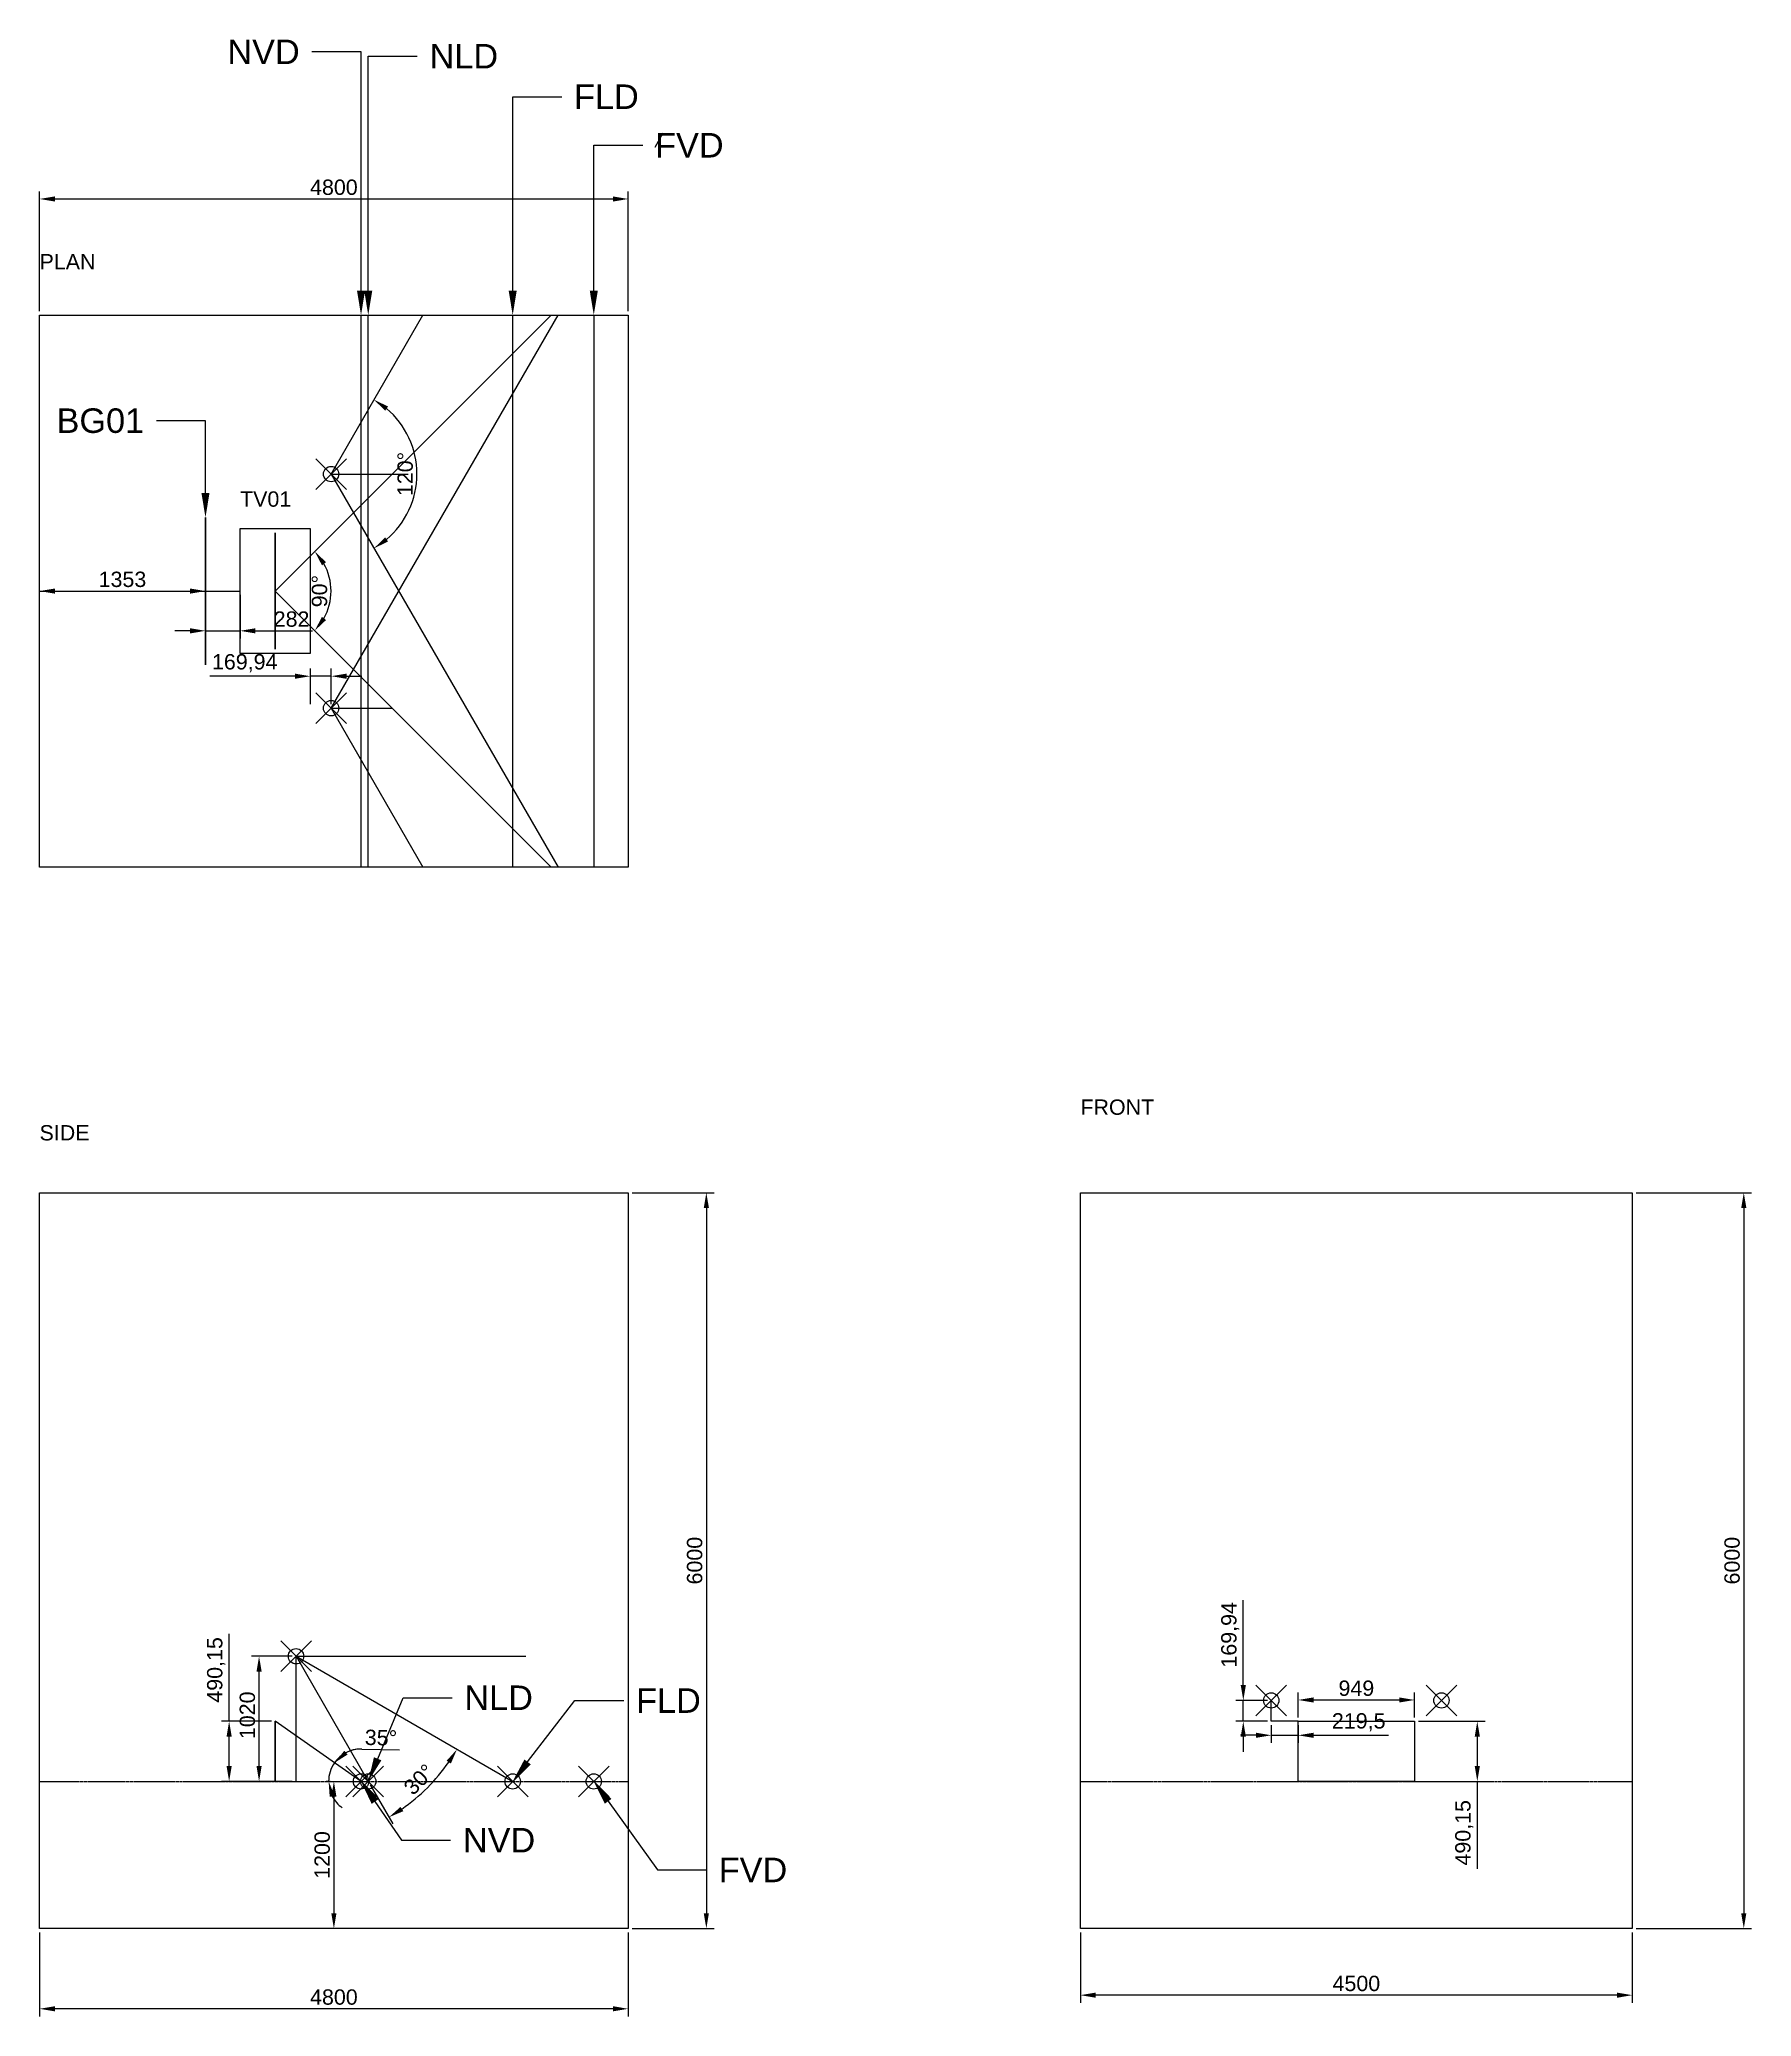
# Model space of a CAD drawing. Header units: millimetres. Extents: x 21506 to 35465, y 7322 to 23440.
import ezdxf
from ezdxf import colors
from ezdxf.entities.mleader import LeaderData, LeaderLine
from ezdxf.math import Vec2, Vec3

# ---------------------------------------------------------------- set-up
doc = ezdxf.new("R2010")
doc.units = ezdxf.units.MM
doc.header["$PDMODE"] = 35
doc.header["$PDSIZE"] = 125
doc.linetypes.add('ACAD_ISO02W100', pattern=[15, 12, -3])
doc.styles.add('Annotative', font='arial.ttf')
doc.styles.get("Standard").update_dxf_attribs({"font": 'arial.ttf'})
doc.dimstyles.new('Annotative', dxfattribs={"dimscale": 0, "dimtxt": 2.5, "dimasz": 2.5, "dimexe": 1.25, "dimexo": 0.625, "dimtad": 1, "dimtxsty": 'Standard', "dimcen": 2.5, "dimadec": 0, "dimazin": 0, "dimtfac": 1, "dimtmove": 0, "dimatfit": 3, "dimfxl": 1, "dimarcsym": 0})

# ---------------------------------------------------------------- blocks, each defined once
blk = doc.blocks.new('*D1')
at = {"color": 0, "lineweight": -2, "transparency": 16777216}
for p, q in [((21506, 21224), (21506, 22202)), ((21631, 22140), (26181, 22140)), ((26306, 21224), (26306, 22202))]:
    blk.add_line(p, q, dxfattribs=at)
at = {"color": 0, "transparency": 16777216}
for points in [[(21631, 22161), (21631, 22119), (21506, 22140)], [(26181, 22161), (26181, 22119), (26306, 22140)]]:
    blk.add_solid(points, dxfattribs=at)
at = {"layer": 'Defpoints', "color": 0, "transparency": 16777216}
for p in [(26306, 22140), (21506, 21193), (26306, 21193)]:
    blk.add_point(p, dxfattribs=at)
at = {"color": 0, "transparency": 16777216, "insert": (23906, 22235), "char_height": 125, "attachment_point": 5}
blk.add_mtext('4800', dxfattribs=at)
blk = doc.blocks.new('*D3')
at = {"color": 0, "lineweight": -2, "transparency": 16777216}
for p, q in [((23875, 9238), (23844, 9238)), ((23906, 9113), (23906, 8163)), ((23875, 8038), (23844, 8038))]:
    blk.add_line(p, q, dxfattribs=at)
at = {"color": 0, "transparency": 16777216}
for points in [[(23885, 9113), (23927, 9113), (23906, 9238)], [(23885, 8163), (23927, 8163), (23906, 8038)]]:
    blk.add_solid(points, dxfattribs=at)
at = {"layer": 'Defpoints', "color": 0, "transparency": 16777216}
for p in [(23906, 9238), (23906, 8038), (23906, 8038)]:
    blk.add_point(p, dxfattribs=at)
at = {"color": 0, "transparency": 16777216, "insert": (23811, 8638), "char_height": 125, "attachment_point": 5, "rotation": 90}
blk.add_mtext('1200', dxfattribs=at)
blk = doc.blocks.new('*D4')
at = {"color": 0, "lineweight": -2, "transparency": 16777216}
for p, q in [((21506, 18974), (21506, 19006)), ((21631, 18943), (22734, 18943)), ((22859, 18974), (22859, 19006))]:
    blk.add_line(p, q, dxfattribs=at)
at = {"color": 0, "transparency": 16777216}
for points in [[(21631, 18964), (21631, 18922), (21506, 18943)], [(22734, 18964), (22734, 18922), (22859, 18943)]]:
    blk.add_solid(points, dxfattribs=at)
at = {"layer": 'Defpoints', "color": 0, "transparency": 16777216}
for p in [(21506, 18943), (22859, 18943), (22859, 18943)]:
    blk.add_point(p, dxfattribs=at)
at = {"color": 0, "transparency": 16777216, "insert": (22182, 19038), "char_height": 125, "attachment_point": 5}
blk.add_mtext('1353', dxfattribs=at)
blk = doc.blocks.new('*D5')
at = {"color": 0, "lineweight": -2, "transparency": 16777216}
for p, q in [((22859, 18912), (22859, 18556)), ((23141, 18912), (23141, 18556)), ((22734, 18619), (22609, 18619)), ((22859, 18619), (23141, 18619)), ((23266, 18619), (23731, 18619))]:
    blk.add_line(p, q, dxfattribs=at)
at = {"color": 0, "transparency": 16777216}
for points in [[(22734, 18640), (22734, 18598), (22859, 18619)], [(23266, 18640), (23266, 18598), (23141, 18619)]]:
    blk.add_solid(points, dxfattribs=at)
at = {"layer": 'Defpoints', "color": 0, "transparency": 16777216}
for p in [(22859, 18943), (23141, 18943), (23141, 18619)]:
    blk.add_point(p, dxfattribs=at)
at = {"color": 0, "transparency": 16777216, "insert": (23561, 18714), "char_height": 125, "attachment_point": 5}
blk.add_mtext('282', dxfattribs=at)
blk = doc.blocks.new('*D7')
at = {"color": 0, "lineweight": -2, "transparency": 16777216}
blk.add_line((24134, 9502), (24441, 9495), dxfattribs=at)
for start, end in [(145, 180), (88.5655, 145), (90.3014, 117.6507), (207.3493, 234.6986)]:
    blk.add_arc((24127, 9238), 264, start, end, dxfattribs=at)
at = {"color": 0, "transparency": 16777216}
for points in [[(24018, 9457), (23991, 9488), (23911, 9390)], [(23872, 9112), (23913, 9121), (23863, 9238)]]:
    blk.add_solid(points, dxfattribs=at)
at = {"layer": 'Defpoints', "color": 0, "transparency": 16777216}
for p in [(23427, 9728), (21506, 9238), (23868, 9291), (24127, 9238), (26306, 9238)]:
    blk.add_point(p, dxfattribs=at)
at = {"color": 0, "transparency": 16777216, "insert": (24290, 9594), "char_height": 125, "attachment_point": 5, "rotation": 358.5655}
blk.add_mtext('35°', dxfattribs=at)
blk = doc.blocks.new('*D8')
at = {"color": 0, "lineweight": -2, "transparency": 16777216}
for p, q in [((23052, 9728), (23052, 10441)), ((23396, 9728), (22990, 9728)), ((23052, 9363), (23052, 9603)), ((23396, 9238), (22990, 9238))]:
    blk.add_line(p, q, dxfattribs=at)
at = {"color": 0, "transparency": 16777216}
for points in [[(23031, 9603), (23073, 9603), (23052, 9728)], [(23031, 9363), (23073, 9363), (23052, 9238)]]:
    blk.add_solid(points, dxfattribs=at)
at = {"layer": 'Defpoints', "color": 0, "transparency": 16777216}
for p in [(23052, 9728), (23427, 9728), (23427, 9238)]:
    blk.add_point(p, dxfattribs=at)
at = {"color": 0, "transparency": 16777216, "insert": (22946, 10147), "char_height": 125, "attachment_point": 5, "rotation": 90}
blk.add_mtext('490,15', dxfattribs=at)
blk = doc.blocks.new('*D10')
at = {"color": 0, "lineweight": -2, "transparency": 16777216}
for p, q in [((26337, 14038), (27006, 14038)), ((26943, 13913), (26943, 8163)), ((26337, 8038), (27006, 8038))]:
    blk.add_line(p, q, dxfattribs=at)
at = {"color": 0, "transparency": 16777216}
for points in [[(26922, 13913), (26964, 13913), (26943, 14038)], [(26922, 8163), (26964, 8163), (26943, 8038)]]:
    blk.add_solid(points, dxfattribs=at)
at = {"layer": 'Defpoints', "color": 0, "transparency": 16777216}
for p in [(26306, 14038), (26306, 8038), (26943, 8038)]:
    blk.add_point(p, dxfattribs=at)
at = {"color": 0, "transparency": 16777216, "insert": (26848, 11038), "char_height": 125, "attachment_point": 5, "rotation": 90}
blk.add_mtext('6000', dxfattribs=at)
blk = doc.blocks.new('*D11')
at = {"color": 0, "lineweight": -2, "transparency": 16777216}
for p, q in [((21506, 8007), (21506, 7322)), ((26306, 8007), (26306, 7322)), ((26181, 7384), (21631, 7384))]:
    blk.add_line(p, q, dxfattribs=at)
at = {"color": 0, "transparency": 16777216}
for points in [[(21631, 7405), (21631, 7363), (21506, 7384)], [(26181, 7405), (26181, 7363), (26306, 7384)]]:
    blk.add_solid(points, dxfattribs=at)
at = {"layer": 'Defpoints', "color": 0, "transparency": 16777216}
for p in [(21506, 8038), (26306, 8038), (21506, 7384)]:
    blk.add_point(p, dxfattribs=at)
at = {"color": 0, "transparency": 16777216, "insert": (23906, 7479), "char_height": 125, "attachment_point": 5}
blk.add_mtext('4800', dxfattribs=at)
blk = doc.blocks.new('*D12')
at = {"color": 0, "lineweight": -2, "transparency": 16777216}
for p, q in [((34524, 14038), (35465, 14038)), ((35402, 13913), (35402, 8163)), ((34524, 8038), (35465, 8038))]:
    blk.add_line(p, q, dxfattribs=at)
at = {"color": 0, "transparency": 16777216}
for points in [[(35381, 13913), (35423, 13913), (35402, 14038)], [(35381, 8163), (35423, 8163), (35402, 8038)]]:
    blk.add_solid(points, dxfattribs=at)
at = {"layer": 'Defpoints', "color": 0, "transparency": 16777216}
for p in [(34493, 14038), (34493, 8038), (35402, 8038)]:
    blk.add_point(p, dxfattribs=at)
at = {"color": 0, "transparency": 16777216, "insert": (35307, 11038), "char_height": 125, "attachment_point": 5, "rotation": 90}
blk.add_mtext('6000', dxfattribs=at)
blk = doc.blocks.new('*D13')
at = {"color": 0, "lineweight": -2, "transparency": 16777216}
for p, q in [((29993, 8007), (29993, 7432)), ((34493, 8007), (34493, 7432)), ((34368, 7495), (30118, 7495))]:
    blk.add_line(p, q, dxfattribs=at)
at = {"color": 0, "transparency": 16777216}
for points in [[(30118, 7516), (30118, 7474), (29993, 7495)], [(34368, 7516), (34368, 7474), (34493, 7495)]]:
    blk.add_solid(points, dxfattribs=at)
at = {"layer": 'Defpoints', "color": 0, "transparency": 16777216}
for p in [(29993, 8038), (34493, 8038), (29993, 7495)]:
    blk.add_point(p, dxfattribs=at)
at = {"color": 0, "transparency": 16777216, "insert": (32243, 7590), "char_height": 125, "attachment_point": 5}
blk.add_mtext('4500', dxfattribs=at)
blk = doc.blocks.new('*D14')
at = {"color": 0, "lineweight": -2, "transparency": 16777216}
blk.add_arc((23427, 18943), 456, 330.746, 29.254, dxfattribs=at)
at = {"color": 0, "transparency": 16777216}
for points in [[(23809, 19153), (23842, 19179), (23750, 19266)], [(23842, 18707), (23809, 18733), (23750, 18620)]]:
    blk.add_solid(points, dxfattribs=at)
at = {"layer": 'Defpoints', "color": 0, "transparency": 16777216}
for p in [(25677, 21193), (23427, 18943), (23427, 18943), (23868, 18825), (25677, 16693)]:
    blk.add_point(p, dxfattribs=at)
at = {"color": 0, "transparency": 16777216, "insert": (23789, 18943), "char_height": 125, "attachment_point": 5, "rotation": 90}
blk.add_mtext('90°', dxfattribs=at)
blk = doc.blocks.new('*D15')
at = {"color": 0, "lineweight": -2, "transparency": 16777216}
blk.add_arc((23884, 19898), 699, 310.254, 49.746, dxfattribs=at)
at = {"color": 0, "transparency": 16777216}
for points in [[(24324, 20414), (24348, 20448), (24233, 20503)], [(24348, 19347), (24324, 19381), (24233, 19292)]]:
    blk.add_solid(points, dxfattribs=at)
at = {"layer": 'Defpoints', "color": 0, "transparency": 16777216}
for p in [(24632, 21193), (23884, 19898), (23884, 19898), (24541, 19658), (25734, 16693)]:
    blk.add_point(p, dxfattribs=at)
at = {"color": 0, "transparency": 16777216, "insert": (24488, 19898), "char_height": 125, "attachment_point": 5, "rotation": 90}
blk.add_mtext('120°', dxfattribs=at)
blk = doc.blocks.new('*D16')
at = {"color": 0, "lineweight": -2, "transparency": 16777216}
for p, q in [((23566, 10258), (23234, 10258)), ((23296, 9363), (23296, 10133)), ((23566, 9238), (23234, 9238))]:
    blk.add_line(p, q, dxfattribs=at)
at = {"color": 0, "transparency": 16777216}
for points in [[(23275, 10133), (23317, 10133), (23296, 10258)], [(23275, 9363), (23317, 9363), (23296, 9238)]]:
    blk.add_solid(points, dxfattribs=at)
at = {"layer": 'Defpoints', "color": 0, "transparency": 16777216}
for p in [(23296, 10258), (23597, 10258), (23597, 9238)]:
    blk.add_point(p, dxfattribs=at)
at = {"color": 0, "transparency": 16777216, "insert": (23201, 9777), "char_height": 125, "attachment_point": 5, "rotation": 90}
blk.add_mtext('1020', dxfattribs=at)
blk = doc.blocks.new('*D17')
at = {"color": 0, "lineweight": -2, "transparency": 16777216}
blk.add_line((24202, 9211), (24386, 8892), dxfattribs=at)
blk.add_arc((23597, 10258), 1515, 304.7279, 325.2721, dxfattribs=at)
at = {"color": 0, "transparency": 16777216}
for points in [[(24825, 9406), (24860, 9384), (24910, 9500)], [(24472, 8995), (24449, 9030), (24355, 8946)]]:
    blk.add_solid(points, dxfattribs=at)
at = {"layer": 'Defpoints', "color": 0, "transparency": 16777216}
for p in [(23597, 10258), (23597, 10258), (24186, 9238), (25364, 9238), (24571, 9097)]:
    blk.add_point(p, dxfattribs=at)
at = {"color": 0, "transparency": 16777216, "insert": (24601, 9254), "char_height": 125, "attachment_point": 5, "rotation": 45}
blk.add_mtext('30°', dxfattribs=at)
blk = doc.blocks.new('*D18')
at = {"color": 0, "lineweight": -2, "transparency": 16777216}
for p, q in [((23589, 18249), (22895, 18249)), ((23714, 18020), (23714, 18312)), ((23884, 18249), (23714, 18249)), ((23884, 18020), (23884, 18312)), ((24009, 18249), (24134, 18249))]:
    blk.add_line(p, q, dxfattribs=at)
at = {"color": 0, "transparency": 16777216}
for points in [[(23589, 18270), (23589, 18228), (23714, 18249)], [(24009, 18270), (24009, 18228), (23884, 18249)]]:
    blk.add_solid(points, dxfattribs=at)
at = {"layer": 'Defpoints', "color": 0, "transparency": 16777216}
for p in [(23714, 18249), (23714, 17988), (23884, 17988)]:
    blk.add_point(p, dxfattribs=at)
at = {"color": 0, "transparency": 16777216, "insert": (23179, 18355), "char_height": 125, "attachment_point": 5}
blk.add_mtext('169,94', dxfattribs=at)
blk = doc.blocks.new('*D19')
at = {"color": 0, "lineweight": -2, "transparency": 16777216}
for p, q in [((32749, 9728), (33292, 9728)), ((33229, 9603), (33229, 9363)), ((32749, 9238), (33292, 9238)), ((33229, 9238), (33229, 8526))]:
    blk.add_line(p, q, dxfattribs=at)
at = {"color": 0, "transparency": 16777216}
for points in [[(33208, 9603), (33250, 9603), (33229, 9728)], [(33208, 9363), (33250, 9363), (33229, 9238)]]:
    blk.add_solid(points, dxfattribs=at)
at = {"layer": 'Defpoints', "color": 0, "transparency": 16777216}
for p in [(32718, 9728), (32718, 9238), (33229, 9238)]:
    blk.add_point(p, dxfattribs=at)
at = {"color": 0, "transparency": 16777216, "insert": (33123, 8819), "char_height": 125, "attachment_point": 5, "rotation": 90}
blk.add_mtext('490,15', dxfattribs=at)
blk = doc.blocks.new('*D20')
at = {"color": 0, "lineweight": -2, "transparency": 16777216}
for p, q in [((31768, 9759), (31768, 9964)), ((31894, 9902), (32592, 9902)), ((32718, 9759), (32718, 9964))]:
    blk.add_line(p, q, dxfattribs=at)
at = {"color": 0, "transparency": 16777216}
for points in [[(31894, 9923), (31894, 9881), (31768, 9902)], [(32592, 9923), (32592, 9881), (32718, 9902)]]:
    blk.add_solid(points, dxfattribs=at)
at = {"layer": 'Defpoints', "color": 0, "transparency": 16777216}
for p in [(32718, 9902), (31768, 9728), (32718, 9728)]:
    blk.add_point(p, dxfattribs=at)
at = {"color": 0, "transparency": 16777216, "insert": (32243, 9997), "char_height": 125, "attachment_point": 5}
blk.add_mtext('949', dxfattribs=at)
blk = doc.blocks.new('*D21')
at = {"color": 0, "lineweight": -2, "transparency": 16777216}
for p, q in [((31549, 9697), (31549, 9552)), ((31768, 9697), (31768, 9552)), ((31424, 9614), (31299, 9614)), ((31549, 9614), (31768, 9614)), ((31894, 9614), (32506, 9614))]:
    blk.add_line(p, q, dxfattribs=at)
at = {"color": 0, "transparency": 16777216}
for points in [[(31424, 9635), (31424, 9593), (31549, 9614)], [(31894, 9635), (31894, 9593), (31768, 9614)]]:
    blk.add_solid(points, dxfattribs=at)
at = {"layer": 'Defpoints', "color": 0, "transparency": 16777216}
for p in [(31549, 9728), (31768, 9728), (31768, 9614)]:
    blk.add_point(p, dxfattribs=at)
at = {"color": 0, "transparency": 16777216, "insert": (32262, 9720), "char_height": 125, "attachment_point": 5}
blk.add_mtext('219,5', dxfattribs=at)
blk = doc.blocks.new('*D22')
at = {"color": 0, "lineweight": -2, "transparency": 16777216}
for p, q in [((31321, 10023), (31321, 10717)), ((31518, 9898), (31259, 9898)), ((31321, 9728), (31321, 9898)), ((31518, 9728), (31259, 9728)), ((31321, 9603), (31321, 9478))]:
    blk.add_line(p, q, dxfattribs=at)
at = {"color": 0, "transparency": 16777216}
for points in [[(31300, 10023), (31342, 10023), (31321, 9898)], [(31300, 9603), (31342, 9603), (31321, 9728)]]:
    blk.add_solid(points, dxfattribs=at)
at = {"layer": 'Defpoints', "color": 0, "transparency": 16777216}
for p in [(31321, 9898), (31549, 9898), (31549, 9728)]:
    blk.add_point(p, dxfattribs=at)
at = {"color": 0, "transparency": 16777216, "insert": (31215, 10433), "char_height": 125, "attachment_point": 5, "rotation": 90}
blk.add_mtext('169,94', dxfattribs=at)

msp = doc.modelspace()

# ---------------------------------------------------------------- linework, layer by layer
for p, q in [((26525.13, 22563.742), (26591.097, 22678)), ((23427.335, 18943), (25677.335, 21193)), ((23883.613, 17988.5), (25733.732, 21193)), ((23883.613, 19897.5), (24631.57, 21193)), ((24127.335, 16693), (24127.335, 21193)), ((24186.175, 16693), (24186.175, 21193)), ((25363.969, 16693), (25363.969, 21193)), ((26025.13, 21193), (26025.13, 16693)), ((23883.613, 19897.5), (24513, 19897.5)), ((23883.613, 19897.5), (25733.732, 16693)), ((21506, 18943), (22859, 18943)), ((22859, 18943), (23141, 18943)), ((23427.335, 18943), (25677.335, 16693)), ((23883.613, 17988.5), (24381.835, 17988.5)), ((23883.613, 17988.5), (24631.57, 16693)), ((23597.278, 9238), (23597.278, 10258)), ((23597.278, 10258), (25472, 10258)), ((23597.278, 10258), (24186.175, 9238)), ((23597.278, 10258), (25363.969, 9238)), ((31549, 9728.15), (31549, 9898.09)), ((24127.335, 9238), (23427.335, 9728.145)), ((31768.5, 9728.15), (31549, 9728.15))]:
    msp.add_line(p, q)
at = {"lineweight": 35}
msp.add_line((22859, 19543), (22859, 18343), dxfattribs=at)
at = {"lineweight": 53}
for p, q in [((23427.335, 19417.5), (23427.335, 18468.5)), ((23427.335, 9728.145), (23427.335, 9238))]:
    msp.add_line(p, q, dxfattribs=at)
at = {"linetype": 'ACAD_ISO02W100'}
for p, q in [((21506, 9238), (26306, 9238)), ((29993, 9238), (34493, 9238))]:
    msp.add_line(p, q, dxfattribs=at)
for points in [[(21506, 16693), (21506, 21193), (26306, 21193), (26306, 16693)], [(23141, 19452.04), (23713.67, 19452.04), (23713.67, 18433.96), (23141, 18433.96)], [(21506, 14038), (26306, 14038), (26306, 8038), (21506, 8038)], [(29993, 14038), (34493, 14038), (34493, 8038), (29993, 8038)], [(31768.5, 9728.15), (32717.5, 9728.15), (32717.5, 9238), (31768.5, 9238)]]:
    msp.add_lwpolyline(points, close=True)
for p in [(23883.613, 19897.5), (23883.613, 17988.5), (23597.278, 10258), (31549, 9898.09), (32937, 9898.09), (24127.335, 9238), (24186.175, 9238), (25363.969, 9238), (26025.13, 9238)]:
    msp.add_point(p)

# ---------------------------------------------------------------- texts
at = {"char_height": 125, "attachment_point": 1, "style": 'Annotative'}
for s, insert, width in [('PLAN', (21506, 21691), 1341), ('TV01', (23141, 19756), 270), ('FRONT', (29993, 14798), 889), ('SIDE', (21506, 14589), 1148)]:
    msp.add_mtext(s, dxfattribs=dict(at, insert=insert, width=width))

# ---------------------------------------------------------------- dimensions: what is measured, and where the dimension line sits
for base, p1, p2, picture, middle in [((26306, 22140), (21506, 21193), (26306, 21193), '*D1', (23906, 22235.072)), ((22859, 18943), (21506, 18943), (22859, 18943), '*D4', (22182.5, 19038.114)), ((23141, 18619), (22859, 18943), (23141, 18943), '*D5', (23560.765, 18714.072)), ((23713.67, 18249), (23883.613, 17988.5), (23713.67, 17988.5), '*D18', (23179.095, 18355.369)), ((32717.5, 9902), (31768.5, 9728.15), (32717.5, 9728.15), '*D20', (32243, 9997.072)), ((31768.5, 9614), (31549, 9728.15), (31768.5, 9728.15), '*D21', (32262.19, 9720.369)), ((21506, 7384), (26306, 8038), (21506, 8038), '*D11', (23906, 7479.072)), ((29993, 7495), (34493, 8038), (29993, 8038), '*D13', (32243, 7590.072))]:
    dim = msp.add_linear_dim(base=base, p1=p1, p2=p2, dimstyle='Annotative')
    dim.commit()
    dim.dimension.update_dxf_attribs({"geometry": picture, "text_midpoint": middle})
for base, line1, line2, picture, middle in [((23868.065, 18824.907), ((23427.335, 18943), (25677.335, 16693)), ((23427.335, 18943), (25677.335, 21193)), '*D14', (23788.541, 18943)), ((24571.262, 9097.25), ((23597.278, 10258), (24186.175, 9238)), ((23597.278, 10258), (25363.969, 9238)), '*D17', (24601.466, 9253.812)), ((23868.423, 9291.461), ((21506, 9238), (26306, 9238)), ((24127.335, 9238), (23427.335, 9728.145)), '*D7', (24290.106, 9593.524))]:
    dim = msp.add_angular_dim_2l(base=base, line1=line1, line2=line2, dimstyle='Annotative', override={"dimscale": 0})
    dim.commit()
    dim.dimension.update_dxf_attribs({"geometry": picture, "text_midpoint": middle})
dim = msp.add_angular_dim_2l(base=(24540.822, 19658.295), line1=((23883.613, 19897.5), (25733.732, 16693)), line2=((23883.613, 19897.5), (24631.57, 21193)), dimstyle='Annotative')
dim.commit()
dim.dimension.update_dxf_attribs({"geometry": '*D15', "text_midpoint": (24583, 19897.5), "dimtype": 162})
for base, p1, p2, picture, middle in [((26943, 8038), (26306, 14038), (26306, 8038), '*D10', (26847.928, 11038)), ((35402, 8038), (34493, 14038), (34493, 8038), '*D12', (35306.928, 11038)), ((31321, 9898.09), (31549, 9728.15), (31549, 9898.09), '*D22', (31214.631, 10432.665)), ((23052, 9728.1453), (23427.335, 9238), (23427.335, 9728.1453), '*D8', (22945.6306, 10146.8441)), ((33229, 9238), (32717.5, 9728.15), (32717.5, 9238), '*D19', (33122.631, 8819.301)), ((23906, 8038), (23906, 9238), (23906, 8038), '*D3', (23810.928, 8638))]:
    dim = msp.add_linear_dim(base=base, p1=p1, p2=p2, angle=90, dimstyle='Annotative')
    dim.commit()
    dim.dimension.update_dxf_attribs({"geometry": picture, "text_midpoint": middle})
dim = msp.add_linear_dim(base=(23296, 10258), p1=(23597.278, 9238), p2=(23597.278, 10258), angle=90, dimstyle='Annotative')
dim.commit()
dim.dimension.update_dxf_attribs({"geometry": '*D16', "text_midpoint": (23296, 9777), "dimtype": 160})

# ---------------------------------------------------------------- leaders
ml = msp.add_multileader_mtext('Standard')
ml.set_content('NVD', color=256)
ml.set_leader_properties()
ml.build(insert=Vec2(0, 0))
ml.multileader.update_dxf_attribs({"arrow_head_size": 200, "scale": 50})
ctx = ml.context
ctx.base_point, ctx.scale, ctx.char_height, ctx.arrow_head_size, ctx.landing_gap_size, ctx.plane_origin = Vec3(22973.583, 23340), 50, 200, 200, 100, Vec3(24127.335, 21193)
ctx.text_align_type = 2
notes = []
notes.append((ctx, [(0, (1, 1, 0), (24127.335, 23340), (-1, 0), 400, [(0, [(24127.335, 21193)], 0, [])])]))
ctx.mtext.insert, ctx.mtext.alignment, ctx.mtext.flow_direction = Vec3(23627.335, 23440), 3, 5
ml = msp.add_multileader_mtext('Standard')
ml.set_content('NLD', color=256)
ml.set_leader_properties()
ml.build(insert=Vec2(0, 0))
ml.multileader.update_dxf_attribs({"arrow_head_size": 200, "scale": 50})
ctx = ml.context
ctx.base_point, ctx.scale, ctx.char_height, ctx.arrow_head_size, ctx.landing_gap_size, ctx.plane_origin = Vec3(24586.175, 23304), 50, 200, 200, 100, Vec3(24186.175, 21193)
notes.append((ctx, [(0, (1, 1, 0), (24186.175, 23304), (1, 0), 400, [(0, [(24186.175, 21193)], 0, [])])]))
ctx.mtext.insert, ctx.mtext.flow_direction = Vec3(24686.175, 23404), 5
ml = msp.add_multileader_mtext('Standard')
ml.set_content('FLD', color=256)
ml.set_leader_properties()
ml.build(insert=Vec2(0, 0))
ml.multileader.update_dxf_attribs({"arrow_head_size": 200, "scale": 50})
ctx = ml.context
ctx.base_point, ctx.scale, ctx.char_height, ctx.arrow_head_size, ctx.landing_gap_size, ctx.plane_origin = Vec3(25763.969, 22974), 50, 200, 200, 100, Vec3(25363.969, 21193)
notes.append((ctx, [(0, (1, 1, 0), (25363.969, 22974), (1, 0), 400, [(0, [(25363.969, 21193)], 0, [])])]))
ctx.mtext.insert, ctx.mtext.flow_direction = Vec3(25863.969, 23074), 5
ml = msp.add_multileader_mtext('Standard')
ml.set_content('FVD', color=256)
ml.set_leader_properties()
ml.build(insert=Vec2(0, 0))
ml.multileader.update_dxf_attribs({"arrow_head_size": 200, "scale": 50})
ctx = ml.context
ctx.base_point, ctx.scale, ctx.char_height, ctx.arrow_head_size, ctx.landing_gap_size, ctx.plane_origin = Vec3(26425.13, 22578), 50, 200, 200, 100, Vec3(26025.13, 21193)
notes.append((ctx, [(0, (1, 1, 0), (26025.13, 22578), (1, 0), 400, [(0, [(26025.13, 21193)], 0, [])])]))
ctx.mtext.insert, ctx.mtext.flow_direction = Vec3(26525.13, 22678), 5
ml = msp.add_multileader_mtext('Standard')
ml.set_content('BG01', color=256)
ml.set_leader_properties()
ml.build(insert=Vec2(0, 0))
ml.multileader.update_dxf_attribs({"arrow_head_size": 200, "scale": 50})
ctx = ml.context
ctx.base_point, ctx.scale, ctx.char_height, ctx.arrow_head_size, ctx.landing_gap_size, ctx.plane_origin = Vec3(21616.299, 20331), 50, 200, 200, 100, Vec3(22859, 19543)
ctx.text_align_type = 2
notes.append((ctx, [(0, (1, 1, 0), (22859, 20331), (-1, 0), 400, [(0, [(22859, 19543)], 0, [])])]))
ctx.mtext.insert, ctx.mtext.alignment, ctx.mtext.flow_direction = Vec3(22359, 20432.705), 3, 5
ml = msp.add_multileader_mtext('Standard')
ml.set_content('NLD', color=256)
ml.set_leader_properties()
ml.build(insert=Vec2(0, 0))
ml.multileader.update_dxf_attribs({"arrow_head_size": 200, "scale": 50})
ctx = ml.context
ctx.base_point, ctx.scale, ctx.char_height, ctx.arrow_head_size, ctx.landing_gap_size, ctx.plane_origin = Vec3(24870, 9920), 50, 200, 200, 100, Vec3(24186.175, 9238)
notes.append((ctx, [(0, (1, 1, 0), (24470, 9920), (1, 0), 400, [(0, [(24186.175, 9238)], 0, [])])]))
ctx.mtext.insert, ctx.mtext.flow_direction = Vec3(24970, 10020), 5
ml = msp.add_multileader_mtext('Standard')
ml.set_content('FLD', color=256)
ml.set_leader_properties()
ml.build(insert=Vec2(0, 0))
ml.multileader.update_dxf_attribs({"arrow_head_size": 200, "scale": 50})
ctx = ml.context
ctx.base_point, ctx.scale, ctx.char_height, ctx.arrow_head_size, ctx.landing_gap_size, ctx.plane_origin = Vec3(26270, 9897), 50, 200, 200, 100, Vec3(25363.969, 9238)
notes.append((ctx, [(0, (1, 1, 0), (25870, 9897), (1, 0), 400, [(0, [(25363.969, 9238)], 0, [])])]))
ctx.mtext.insert, ctx.mtext.flow_direction = Vec3(26370, 9997), 5
ml = msp.add_multileader_mtext('Standard')
ml.set_content('NVD', color=256)
ml.set_leader_properties()
ml.build(insert=Vec2(0, 0))
ml.multileader.update_dxf_attribs({"arrow_head_size": 200, "scale": 50})
ctx = ml.context
ctx.base_point, ctx.scale, ctx.char_height, ctx.arrow_head_size, ctx.landing_gap_size, ctx.plane_origin = Vec3(24858, 8759), 50, 200, 200, 100, Vec3(24127.335, 9238)
notes.append((ctx, [(0, (1, 1, 0), (24458, 8759), (1, 0), 400, [(0, [(24127.335, 9238)], 0, [])])]))
ctx.mtext.insert, ctx.mtext.flow_direction = Vec3(24958, 8859), 5
ml = msp.add_multileader_mtext('Standard')
ml.set_content('FVD', color=256)
ml.set_leader_properties()
ml.build(insert=Vec2(0, 0))
ml.multileader.update_dxf_attribs({"arrow_head_size": 200, "scale": 50})
ctx = ml.context
ctx.base_point, ctx.scale, ctx.char_height, ctx.arrow_head_size, ctx.landing_gap_size, ctx.plane_origin = Vec3(26944, 8516), 50, 200, 200, 100, Vec3(26025.13, 9238)
notes.append((ctx, [(0, (1, 1, 0), (26544, 8516), (1, 0), 400, [(0, [(26025.13, 9238)], 0, [])])]))
ctx.mtext.insert, ctx.mtext.flow_direction = Vec3(27044, 8616), 5
for ctx, leaders in notes:
    for number, flags, end, landing, length, lines in leaders:
        leader = LeaderData()
        leader.index, (leader.has_last_leader_line, leader.has_dogleg_vector, leader.attachment_direction) = number, flags
        leader.last_leader_point, leader.dogleg_vector, leader.dogleg_length = Vec3(end), Vec3(landing), length
        for number, points, colour, breaks in lines:
            line = LeaderLine()
            line.index, line.vertices, line.color, line.breaks = number, Vec3.list(points), colors.encode_raw_color(colour), breaks
            leader.lines.append(line)
        ctx.leaders.append(leader)

doc.saveas('drawing.dxf')
